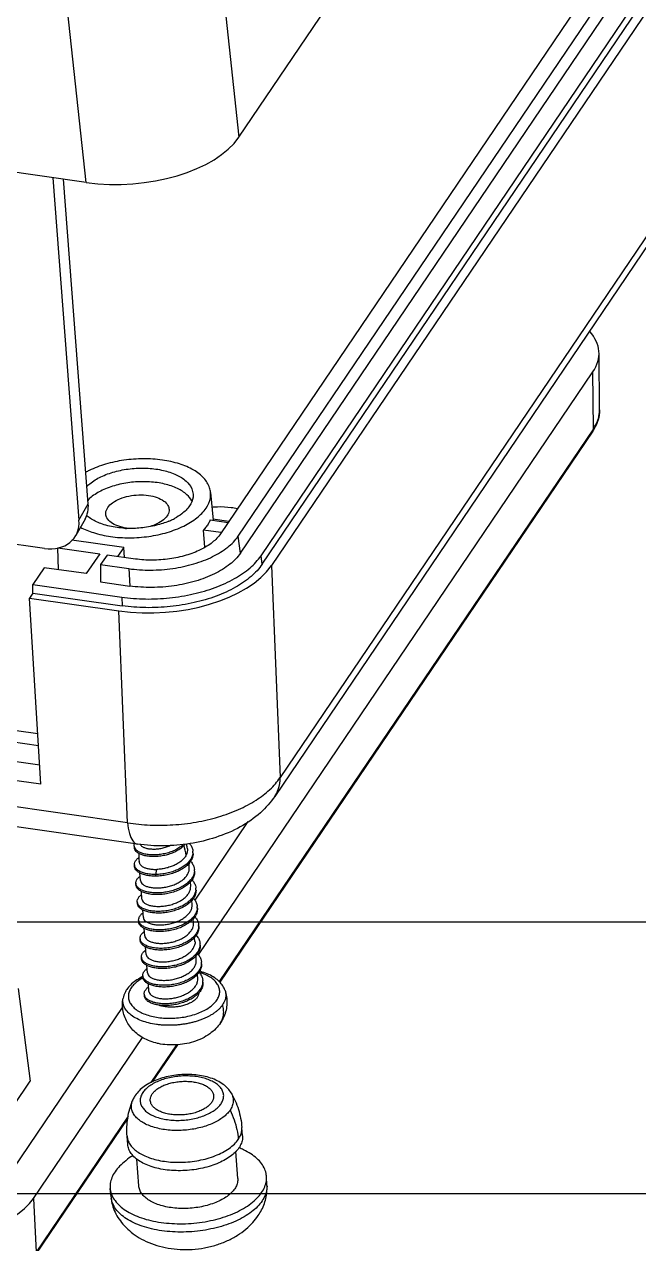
# Model space of a CAD drawing. Header units: millimetres. Extents: x 7899 to 8374, y 2483 to 2813.
# Drawn here: x 8159.52 to 8177.58, y 2506.43 to 2542.28 of the extents above; entities that cross this region are included whole.
import ezdxf

# ---------------------------------------------------------------- set-up
doc = ezdxf.new("R2010")
doc.units = ezdxf.units.MM
doc.layers.add('4', color=7, linetype='Continuous')
doc.layers.add('from', color=7, linetype='Continuous', lineweight=13)
doc.styles.get("Standard").update_dxf_attribs({"font": 'arial.ttf', "width": 0.9})
doc.dimstyles.get("Standard").update_dxf_attribs({"dimtxt": 3, "dimasz": 0.1875, "dimexe": 0.66, "dimexo": 1, "dimgap": 0.09, "dimtad": 0, "dimdsep": 46, "dimtxsty": 'Standard', "dimcen": 0.09, "dimazin": 2, "dimtp": 0.01, "dimtm": 0.01, "dimtfac": 1, "dimtofl": 0, "dimtmove": 0, "dimatfit": 3, "dimfxl": 0, "dimtolj": 1, "dimarcsym": 0})

# ---------------------------------------------------------------- blocks, each defined once
blk = doc.blocks.new('*u128')
at = {"color": 7, "linetype": 'Continuous'}
for p, q in [((-0.451, -99.357), (-0.447, -99.412)), ((1.467, -99.581), (1.463, -99.526)), ((-0.446, -99.973), (-0.442, -100.028)), ((-0.291, -99.88), (-0.292, -99.866)), ((-0.291, -99.88), (-0.279, -99.927)), ((1.347, -100.06), (1.337, -99.923)), ((-0.245, -100.484), (-0.264, -100.236)), ((0.25, -100.286), (0.288, -100.12)), ((0.254, -100.34), (0.25, -100.286)), ((1.518, -100.182), (1.514, -100.127)), ((-0.4, -100.574), (-0.396, -100.628)), ((1.393, -100.663), (1.383, -100.529)), ((1.565, -100.785), (1.561, -100.73)), ((-0.199, -101.088), (-0.218, -100.842)), ((1.439, -101.267), (1.429, -101.132)), ((-0.354, -101.18), (-0.35, -101.235)), ((-0.154, -101.692), (-0.172, -101.446)), ((1.61, -101.389), (1.605, -101.334)), ((-0.309, -101.781), (-0.305, -101.836)), ((1.485, -101.871), (1.474, -101.735)), ((1.545, -101.69), (1.517, -101.684)), ((1.656, -101.99), (1.652, -101.935)), ((-0.108, -102.295), (-0.126, -102.051)), ((1.53, -102.475), (1.52, -102.342)), ((-0.263, -102.387), (-0.258, -102.443)), ((-0.062, -102.899), (-0.081, -102.655)), ((1.701, -102.598), (1.697, -102.542)), ((-0.217, -102.989), (-0.213, -103.044)), ((1.576, -103.079), (1.566, -102.946)), ((1.748, -103.201), (1.744, -103.147)), ((-0.016, -103.503), (-0.035, -103.259)), ((1.622, -103.682), (1.612, -103.55)), ((-0.172, -103.596), (-0.167, -103.65)), ((0.03, -104.107), (0.011, -103.863)), ((1.793, -103.802), (1.789, -103.747)), ((-0.125, -104.198), (-0.121, -104.254)), ((3.084, -108.824), (3.063, -108.55)), ((-0.663, -109.108), (-0.684, -108.834)), ((-0.684, -108.834), (-0.684, -108.834)), ((2.93, -110.216), (2.864, -109.341)), ((2.968, -109.217), (2.966, -109.216)), ((-0.301, -110.461), (-0.367, -109.587)), ((3.883, -110.435), (3.868, -110.16)), ((-1.21, -110.821), (-1.236, -110.547))]:
    blk.add_line(p, q, dxfattribs=at)
for centre, radius, start, end in [((-0.267, -99.34), 0.185, 202.0995, 203.8219), ((-2.076, -100.189), 3.361, 9.1032, 14.6733), ((-1.685, -99.97), 3.017, 10.4517, 13.0824), ((1.078, -99.555), 0.387, 356.1764, 4.2932), ((2.728, -99.637), 3.029, 179.3072, 184.3387), ((-0.064, -99.848), 0.228, 184.4393, 187.9834), ((-0.057, -99.847), 0.235, 188.0094, 199.926), ((1.127, -100.156), 0.388, 356.3526, 4.3722), ((1.195, -100.758), 0.367, 356.0311, 4.4706), ((1.214, -101.364), 0.393, 357.6859, 4.3703), ((1.216, -101.364), 0.391, 356.4702, 357.6738), ((-0.097, -101.758), 0.213, 200.9093, 207.7524), ((1.036, -101.339), 0.594, 325.5688, 326.1607), ((1.087, -102.073), 0.596, 39.9602, 42.364), ((1.268, -101.964), 0.385, 356.137, 4.3122), ((-0.065, -102.369), 0.199, 200.9892, 203.1916), ((1.298, -102.571), 0.4, 352.7266, 356.2983), ((1.304, -102.572), 0.394, 356.283, 4.3368), ((-0.011, -102.967), 0.207, 201.0522, 204.7759), ((1.377, -103.175), 0.368, 355.8066, 4.3395), ((1.366, -103.174), 0.379, 352.8568, 355.8425), ((0.7, -105.402), 1.982, 116.0601, 116.3185), ((0.024, -103.575), 0.197, 201.7335, 206.0838), ((1.389, -103.776), 0.401, 353.6975, 356.2185), ((1.401, -103.776), 0.388, 356.1772, 4.3355), ((0.06, -104.184), 0.186, 184.3765, 194.3564), ((0.56, -102.849), 1.718, 269.7309, 270.0788), ((0.019, -107.878), 0.565, 158.1419, 160.4776), ((3.167, -110.474), 0.717, 1.9571, 3.1272), ((0.227, -110.697), 1.443, 184.3292, 184.9181), ((-0.511, -110.754), 0.702, 185.4744, 189.1202)]:
    blk.add_arc(centre, radius, start, end, dxfattribs=at)
for points, start_tangent, end_tangent in [([(-0.451, -99.357), (-0.452, -99.34), (-0.44, -99.282)], (-0.079035, 0.996872), (0.345196, 0.938531)), ([(-0.438, -99.41), (-0.451, -99.357)], (-0.376212, 0.926533), (-0.079035, 0.996872)), ([(1.217, -99.293), (1.155, -99.362), (1.043, -99.454), (0.907, -99.535), (0.753, -99.602), (0.586, -99.653), (0.414, -99.686), (0.244, -99.702), (0.082, -99.7), (-0.067, -99.681), (-0.198, -99.646), (-0.304, -99.598), (-0.384, -99.538), (-0.432, -99.47), (-0.447, -99.412)], (-0.615283, -0.788306), (-0.079035, 0.996872)), ([(1.161, -99.296), (1.151, -99.307), (1.039, -99.399), (0.902, -99.48), (0.748, -99.547), (0.582, -99.598), (0.41, -99.631), (0.24, -99.647), (0.078, -99.645), (-0.072, -99.626), (-0.202, -99.591), (-0.308, -99.543), (-0.388, -99.483), (-0.436, -99.415)], (-0.702279, -0.711902), (-0.403892, 0.914807)), ([(-0.258, -99.302), (-0.247, -99.318), (-0.224, -99.344), (-0.194, -99.368), (-0.157, -99.39), (-0.114, -99.409), (-0.065, -99.426), (-0.011, -99.439), (0.048, -99.448), (0.11, -99.454), (0.176, -99.457), (0.244, -99.455), (0.314, -99.45), (0.386, -99.44), (0.457, -99.427), (0.529, -99.409), (0.599, -99.388), (0.668, -99.362), (0.733, -99.334), (0.737, -99.332)], (0.486755, -0.873539), (0.901172, 0.433462)), ([(1.464, -99.581), (1.458, -99.627), (1.419, -99.742), (1.347, -99.853), (1.245, -99.957), (1.116, -100.051), (0.964, -100.131), (0.796, -100.197), (0.616, -100.245), (0.431, -100.275), (0.25, -100.286)], (-0.06626, -0.997802), (-0.999969, -0.007917)), ([(1.467, -99.581), (1.462, -99.681), (1.423, -99.797), (1.352, -99.908), (1.249, -100.012), (1.12, -100.106), (0.968, -100.186), (0.8, -100.252), (0.62, -100.3), (0.435, -100.33), (0.254, -100.341)], (0.075351, -0.997157), (-0.999969, -0.007905)), ([(1.282, -99.423), (1.287, -99.467), (1.286, -99.516), (1.277, -99.566), (1.263, -99.612), (1.243, -99.657)], (0.181308, -0.983426), (-0.456682, -0.88963)), ([(1.354, -99.278), (1.367, -99.293), (1.431, -99.399), (1.462, -99.511), (1.463, -99.526)], (0.649417, -0.760432), (0.075351, -0.997157)), ([(-0.446, -99.973), (-0.443, -99.926), (-0.412, -99.846), (-0.347, -99.769), (-0.299, -99.73)], (-0.073999, 0.997258), (0.81529, 0.579053)), ([(-0.435, -100.023), (-0.44, -100.007), (-0.446, -99.973)], (-0.35399, 0.935249), (-0.073999, 0.997258)), ([(-0.279, -99.927), (-0.262, -99.956), (-0.239, -99.983), (-0.209, -100.009), (-0.174, -100.032), (-0.132, -100.054), (-0.085, -100.073), (-0.032, -100.088), (0.025, -100.101), (0.086, -100.111), (0.151, -100.117), (0.218, -100.121), (0.288, -100.12)], (0.410339, -0.911933), (0.999454, 0.033053)), ([(1.243, -99.657), (1.215, -99.705), (1.18, -99.752), (1.138, -99.798), (1.091, -99.841), (1.038, -99.882), (0.981, -99.921), (0.918, -99.956), (0.855, -99.988), (0.789, -100.016), (0.72, -100.041), (0.646, -100.064), (0.57, -100.083), (0.495, -100.098), (0.426, -100.109), (0.36, -100.116), (0.288, -100.12)], (-0.456682, -0.88963), (-0.999403, -0.034536)), ([(1.386, -99.855), (1.438, -99.919), (1.493, -100.028), (1.514, -100.127)], (0.685609, -0.72797), (0.076266, -0.997088)), ([(0.254, -100.34), (0.08, -100.333), (-0.076, -100.307), (-0.211, -100.264), (-0.318, -100.208), (-0.395, -100.139), (-0.436, -100.062), (-0.442, -100.028)], (-0.999956, -0.009331), (-0.073999, 0.997258)), ([(0.25, -100.286), (0.076, -100.278), (-0.081, -100.252), (-0.215, -100.209), (-0.322, -100.153), (-0.399, -100.084), (-0.435, -100.023)], (-0.999956, -0.009331), (-0.35399, 0.935249)), ([(-0.4, -100.574), (-0.394, -100.512), (-0.355, -100.433), (-0.283, -100.358), (-0.257, -100.338)], (-0.071283, 0.997456), (0.806089, 0.591795)), ([(1.518, -100.182), (1.519, -100.197), (1.506, -100.314), (1.457, -100.431), (1.373, -100.543), (1.259, -100.646), (1.12, -100.737), (0.958, -100.815), (0.781, -100.875), (0.597, -100.917), (0.415, -100.94), (0.239, -100.944), (0.073, -100.93), (-0.076, -100.898), (-0.202, -100.852), (-0.298, -100.792), (-0.363, -100.723), (-0.394, -100.646), (-0.396, -100.628)], (0.076266, -0.997088), (-0.071283, 0.997456)), ([(1.514, -100.181), (1.502, -100.259), (1.453, -100.376), (1.369, -100.488), (1.255, -100.591), (1.116, -100.682), (0.954, -100.76), (0.777, -100.82), (0.593, -100.862), (0.411, -100.885), (0.235, -100.889), (0.069, -100.875), (-0.08, -100.844), (-0.206, -100.797), (-0.303, -100.737), (-0.367, -100.668), (-0.389, -100.625)], (-0.062915, -0.998019), (-0.354956, 0.934883)), ([(0.272, -100.726), (0.424, -100.72), (0.581, -100.698), (0.736, -100.66), (0.884, -100.605), (1.02, -100.537), (1.137, -100.456), (1.232, -100.365), (1.3, -100.266)], (0.999907, -0.013651), (0.471198, 0.882027)), ([(1.3, -100.266), (1.339, -100.164), (1.347, -100.061), (1.347, -100.06)], (0.471198, 0.882027), (-0.075582, 0.99714)), ([(-0.389, -100.625), (-0.398, -100.591), (-0.4, -100.574)], (-0.354956, 0.934883), (-0.071283, 0.997456)), ([(-0.245, -100.484), (-0.225, -100.546), (-0.175, -100.604), (-0.097, -100.653), (0.006, -100.691), (0.131, -100.716), (0.272, -100.726)], (0.076818, -0.997045), (0.999907, -0.013651)), ([(1.346, -100.871), (1.385, -100.768), (1.393, -100.665), (1.393, -100.663)], (0.472543, 0.881307), (-0.076008, 0.997107)), ([(1.434, -100.462), (1.494, -100.539), (1.545, -100.648), (1.56, -100.73)], (0.677688, -0.73535), (0.077518, -0.996991)), ([(-0.354, -101.18), (-0.346, -101.109), (-0.304, -101.03), (-0.23, -100.955), (-0.212, -100.941)], (-0.074317, 0.997235), (0.808735, 0.588173)), ([(1.565, -100.785), (1.566, -100.818), (1.546, -100.935), (1.492, -101.051), (1.405, -101.161), (1.288, -101.263), (1.145, -101.352), (0.984, -101.426), (0.808, -101.484), (0.626, -101.524), (0.443, -101.545), (0.266, -101.547), (0.102, -101.531), (-0.043, -101.499), (-0.165, -101.451), (-0.259, -101.39), (-0.322, -101.32), (-0.349, -101.243), (-0.35, -101.235)], (0.077518, -0.996991), (-0.074317, 0.997235)), ([(1.561, -100.784), (1.542, -100.88), (1.488, -100.996), (1.401, -101.106), (1.284, -101.208), (1.141, -101.297), (0.98, -101.371), (0.804, -101.429), (0.622, -101.469), (0.438, -101.49), (0.262, -101.492), (0.098, -101.477), (-0.047, -101.444), (-0.169, -101.396), (-0.264, -101.335), (-0.326, -101.265), (-0.342, -101.233)], (-0.068803, -0.99763), (-0.362509, 0.93198)), ([(-0.199, -101.088), (-0.18, -101.15), (-0.13, -101.207), (-0.051, -101.257), (0.052, -101.295), (0.177, -101.32), (0.318, -101.33)], (0.076238, -0.99709), (0.99985, -0.017344)), ([(0.318, -101.33), (0.47, -101.324), (0.626, -101.302), (0.782, -101.263), (0.93, -101.209), (1.066, -101.141), (1.183, -101.059), (1.278, -100.968), (1.346, -100.871)], (0.99985, -0.017344), (0.472543, 0.881307)), ([(1.481, -101.066), (1.546, -101.152), (1.593, -101.263), (1.605, -101.334)], (0.681371, -0.731938), (0.076046, -0.997104)), ([(-0.342, -101.233), (-0.354, -101.188), (-0.354, -101.18)], (-0.362509, 0.93198), (-0.074317, 0.997235)), ([(-0.309, -101.781), (-0.309, -101.78), (-0.296, -101.7), (-0.248, -101.621), (-0.167, -101.546), (-0.165, -101.545)], (-0.075216, 0.997167), (0.808262, 0.588823)), ([(1.606, -101.388), (1.584, -101.498), (1.525, -101.615), (1.433, -101.724), (1.312, -101.824), (1.165, -101.913), (0.999, -101.986), (0.822, -102.04), (0.64, -102.077), (0.459, -102.095), (0.285, -102.095), (0.123, -102.076), (-0.021, -102.041), (-0.141, -101.991), (-0.23, -101.929), (-0.286, -101.857)], (-0.061551, -0.998104), (-0.46519, 0.885211)), ([(0.364, -101.934), (0.515, -101.928), (0.672, -101.906), (0.828, -101.867), (0.976, -101.813), (1.111, -101.744), (1.229, -101.664), (1.323, -101.573), (1.392, -101.474)], (0.999905, -0.013765), (0.471647, 0.881788)), ([(1.392, -101.474), (1.431, -101.372), (1.439, -101.269), (1.439, -101.267)], (0.471647, 0.881788), (-0.075701, 0.997131)), ([(1.61, -101.389), (1.61, -101.435), (1.588, -101.553), (1.529, -101.67)], (0.076046, -0.997104), (-0.556856, -0.830609)), ([(-0.297, -101.834), (-0.309, -101.781)], (-0.356317, 0.934365), (-0.075216, 0.997167)), ([(1.525, -101.675), (1.437, -101.779), (1.316, -101.879), (1.169, -101.968), (1.003, -102.041), (0.826, -102.095), (0.645, -102.132), (0.464, -102.15), (0.29, -102.15), (0.127, -102.131), (-0.017, -102.096), (-0.137, -102.046), (-0.226, -101.984), (-0.282, -101.912), (-0.305, -101.836)], (-0.565406, -0.824813), (-0.075216, 0.997167)), ([(-0.154, -101.692), (-0.134, -101.754), (-0.084, -101.811), (-0.006, -101.86), (0.098, -101.899), (0.223, -101.924), (0.364, -101.934)], (0.077016, -0.99703), (0.999905, -0.013765)), ([(1.437, -102.078), (1.472, -101.992), (1.485, -101.905), (1.485, -101.871)], (0.471965, 0.881617), (-0.075966, 0.99711)), ([(1.544, -101.69), (1.583, -101.741), (1.613, -101.795), (1.635, -101.85), (1.648, -101.907), (1.652, -101.935)], (0.645214, -0.764002), (0.075593, -0.997139)), ([(-0.263, -102.387), (-0.263, -102.369), (-0.258, -102.329), (-0.244, -102.29), (-0.222, -102.25), (-0.191, -102.212), (-0.152, -102.174), (-0.119, -102.148)], (-0.075703, 0.99713), (0.810656, 0.585522)), ([(1.656, -101.99), (1.657, -102.025), (1.651, -102.084), (1.637, -102.143), (1.615, -102.202), (1.583, -102.26), (1.544, -102.316), (1.496, -102.37), (1.44, -102.422), (1.378, -102.472), (1.309, -102.518), (1.234, -102.561), (1.155, -102.601), (1.071, -102.636), (0.984, -102.667), (0.893, -102.694), (0.802, -102.716), (0.709, -102.733), (0.616, -102.745), (0.524, -102.753), (0.433, -102.756), (0.345, -102.754), (0.26, -102.748), (0.18, -102.737), (0.104, -102.721), (0.034, -102.702), (-0.029, -102.679), (-0.086, -102.652), (-0.136, -102.622), (-0.178, -102.59), (-0.212, -102.554), (-0.236, -102.517), (-0.252, -102.479), (-0.258, -102.443)], (0.075608, -0.997138), (-0.075964, 0.997111)), ([(1.652, -101.99), (1.648, -102.023), (1.635, -102.081), (1.614, -102.139), (1.584, -102.196), (1.547, -102.252), (1.501, -102.305), (1.448, -102.357), (1.388, -102.406), (1.321, -102.452), (1.249, -102.495), (1.172, -102.535), (1.091, -102.571), (1.006, -102.603), (0.918, -102.631), (0.829, -102.654), (0.738, -102.672), (0.646, -102.686), (0.555, -102.695), (0.465, -102.7), (0.377, -102.7), (0.293, -102.696), (0.212, -102.688), (0.135, -102.674), (0.064, -102.657), (-0.002, -102.635), (-0.062, -102.611), (-0.114, -102.583), (-0.16, -102.553), (-0.198, -102.52), (-0.227, -102.485), (-0.248, -102.447)], (-0.066796, -0.997767), (-0.393767, 0.91921)), ([(-0.108, -102.295), (-0.088, -102.358), (-0.038, -102.415), (0.041, -102.464), (0.144, -102.503), (0.269, -102.528), (0.409, -102.538)], (0.076509, -0.997069), (0.999879, -0.015543)), ([(0.409, -102.538), (0.561, -102.532), (0.718, -102.51), (0.873, -102.471), (1.021, -102.417), (1.157, -102.348), (1.274, -102.267), (1.369, -102.176), (1.437, -102.078)], (0.999879, -0.015543), (0.471965, 0.881617)), ([(1.573, -102.274), (1.587, -102.289), (1.626, -102.341), (1.656, -102.394), (1.679, -102.45), (1.693, -102.506), (1.697, -102.542)], (0.6787, -0.734416), (0.075661, -0.997134)), ([(-0.251, -102.44), (-0.26, -102.409), (-0.263, -102.387)], (-0.358149, 0.933664), (-0.075703, 0.99713)), ([(-0.217, -102.989), (-0.218, -102.977), (-0.214, -102.937), (-0.2, -102.897), (-0.178, -102.857), (-0.148, -102.819), (-0.109, -102.781), (-0.073, -102.753)], (-0.075923, 0.997114), (0.808746, 0.588158)), ([(1.701, -102.598), (1.702, -102.631), (1.697, -102.69), (1.683, -102.749), (1.66, -102.807), (1.628, -102.865), (1.588, -102.921), (1.539, -102.976), (1.484, -103.028), (1.421, -103.077), (1.353, -103.124), (1.278, -103.166), (1.198, -103.205), (1.114, -103.24), (1.027, -103.271), (0.937, -103.298), (0.845, -103.32), (0.752, -103.337), (0.659, -103.35), (0.567, -103.357), (0.476, -103.36), (0.388, -103.358), (0.304, -103.351), (0.224, -103.34), (0.148, -103.325), (0.078, -103.305), (0.014, -103.282), (-0.042, -103.255), (-0.092, -103.225), (-0.133, -103.192), (-0.166, -103.157), (-0.19, -103.12), (-0.206, -103.082), (-0.213, -103.044)], (0.075512, -0.997145), (-0.072843, 0.997343)), ([(1.695, -102.622), (1.683, -102.68), (1.663, -102.738), (1.633, -102.795), (1.596, -102.851), (1.55, -102.904), (1.498, -102.956), (1.439, -103.006), (1.373, -103.053), (1.302, -103.096), (1.225, -103.136), (1.144, -103.172), (1.059, -103.204), (0.972, -103.232), (0.882, -103.255), (0.791, -103.274), (0.699, -103.289), (0.608, -103.299), (0.518, -103.304), (0.431, -103.305), (0.346, -103.3), (0.264, -103.292), (0.187, -103.279), (0.115, -103.262), (0.049, -103.242), (-0.012, -103.218), (-0.065, -103.19), (-0.111, -103.16), (-0.148, -103.126), (-0.178, -103.091), (-0.2, -103.054)], (-0.126567, -0.991958), (-0.418846, 0.908057)), ([(0.455, -103.142), (0.607, -103.136), (0.763, -103.113), (0.919, -103.075), (1.067, -103.021), (1.203, -102.952), (1.32, -102.871), (1.415, -102.78), (1.483, -102.682)], (0.999876, -0.015757), (0.472093, 0.881549)), ([(1.483, -102.682), (1.522, -102.58), (1.531, -102.476), (1.53, -102.475)], (0.472093, 0.881549), (-0.075801, 0.997123)), ([(-0.205, -103.042), (-0.213, -103.016), (-0.217, -102.989)], (-0.358978, 0.933346), (-0.075923, 0.997114)), ([(-0.062, -102.899), (-0.042, -102.961), (0.008, -103.019), (0.086, -103.068), (0.19, -103.106), (0.314, -103.131), (0.455, -103.142)], (0.076489, -0.99707), (0.999876, -0.015757)), ([(1.529, -103.286), (1.568, -103.183), (1.576, -103.08), (1.576, -103.079)], (0.472203, 0.88149), (-0.075815, 0.997122)), ([(1.619, -102.878), (1.628, -102.889), (1.668, -102.94), (1.7, -102.993), (1.723, -103.049), (1.738, -103.106), (1.744, -103.147)], (0.675089, -0.737737), (0.075636, -0.997136)), ([(-0.172, -103.596), (-0.172, -103.584), (-0.168, -103.544), (-0.155, -103.504), (-0.134, -103.464), (-0.105, -103.426), (-0.067, -103.388), (-0.028, -103.356)], (-0.075901, 0.997115), (0.808479, 0.588525)), ([(1.748, -103.202), (1.749, -103.236), (1.743, -103.295), (1.728, -103.354), (1.705, -103.413), (1.673, -103.471), (1.632, -103.527), (1.584, -103.581), (1.528, -103.633), (1.466, -103.682), (1.397, -103.728), (1.322, -103.771), (1.242, -103.811), (1.158, -103.846), (1.07, -103.876), (0.98, -103.903), (0.888, -103.924), (0.795, -103.941), (0.702, -103.954), (0.61, -103.961), (0.52, -103.964), (0.432, -103.962), (0.347, -103.955), (0.267, -103.944), (0.192, -103.928), (0.122, -103.908), (0.059, -103.885), (0.002, -103.858), (-0.047, -103.828), (-0.088, -103.795), (-0.121, -103.76), (-0.146, -103.723), (-0.161, -103.684), (-0.167, -103.65)], (0.074785, -0.9972), (-0.083235, 0.99653)), ([(1.742, -103.221), (1.73, -103.279), (1.71, -103.337), (1.681, -103.394), (1.645, -103.45), (1.6, -103.504), (1.549, -103.556), (1.49, -103.606), (1.425, -103.653), (1.354, -103.696), (1.277, -103.736), (1.196, -103.773), (1.112, -103.805), (1.025, -103.834), (0.935, -103.858), (0.845, -103.877), (0.753, -103.892), (0.662, -103.902), (0.572, -103.907), (0.484, -103.908), (0.399, -103.904), (0.317, -103.897), (0.239, -103.884), (0.166, -103.868), (0.1, -103.847), (0.039, -103.823), (-0.014, -103.796), (-0.061, -103.766), (-0.1, -103.733), (-0.131, -103.698), (-0.153, -103.661)], (-0.124296, -0.992245), (-0.439359, 0.898311)), ([(-0.016, -103.503), (0.004, -103.565), (0.054, -103.623), (0.132, -103.672), (0.236, -103.71), (0.36, -103.735), (0.501, -103.745)], (0.076458, -0.997073), (0.999873, -0.015906)), ([(0.501, -103.745), (0.653, -103.74), (0.809, -103.717), (0.965, -103.679), (1.113, -103.624), (1.248, -103.556), (1.366, -103.475), (1.461, -103.384), (1.529, -103.286)], (0.999873, -0.015906), (0.472203, 0.88149)), ([(1.664, -103.482), (1.67, -103.489), (1.711, -103.54), (1.744, -103.593), (1.768, -103.648), (1.783, -103.705), (1.789, -103.747)], (0.679281, -0.733878), (0.075756, -0.997126)), ([(2.246, -104.389), (2.313, -104.26), (2.339, -104.129), (2.325, -103.999), (2.271, -103.876), (2.178, -103.759), (2.047, -103.655), (1.884, -103.565), (1.693, -103.493), (1.669, -103.486)], (0.560333, 0.828267), (-0.959319, 0.282323)), ([(2.514, -104.074), (2.443, -103.929), (2.33, -103.789), (2.176, -103.663), (1.986, -103.557), (1.769, -103.474), (1.684, -103.449)], (-0.322364, 0.946616), (-0.966318, 0.257352)), ([(-0.179, -103.625), (-0.219, -103.646), (-0.413, -103.764), (-0.575, -103.899), (-0.698, -104.047)], (-0.896342, -0.443363), (-0.560333, -0.828267)), ([(-0.165, -103.666), (-0.304, -103.751), (-0.445, -103.867), (-0.55, -103.991)], (-0.878228, -0.478243), (-0.560333, -0.828267)), ([(-0.159, -103.648), (-0.167, -103.623), (-0.172, -103.596)], (-0.369938, 0.929057), (-0.075901, 0.997115)), ([(-0.125, -104.198), (-0.125, -104.191), (-0.123, -104.151), (-0.111, -104.111), (-0.091, -104.072), (-0.063, -104.033), (-0.025, -103.995), (0.018, -103.96)], (-0.075938, 0.997113), (0.81185, 0.583867)), ([(0.547, -104.349), (0.698, -104.343), (0.855, -104.321), (1.01, -104.283), (1.159, -104.228), (1.294, -104.16), (1.412, -104.079), (1.507, -103.988), (1.575, -103.89)], (0.999874, -0.015875), (0.472219, 0.881481)), ([(1.575, -103.89), (1.614, -103.787), (1.622, -103.684), (1.622, -103.682)], (0.472219, 0.881481), (-0.07583, 0.997121)), ([(1.787, -103.82), (1.777, -103.878), (1.758, -103.936), (1.73, -103.993), (1.695, -104.049), (1.651, -104.104), (1.641, -104.114)], (-0.109735, -0.993961), (-0.682369, -0.731008)), ([(1.793, -103.802), (1.794, -103.842), (1.788, -103.901), (1.773, -103.96), (1.75, -104.018), (1.718, -104.076), (1.677, -104.132), (1.67, -104.141)], (0.080157, -0.996782), (-0.640449, -0.768001)), ([(0.31, -105.804), (0.071, -105.733), (-0.168, -105.622), (-0.371, -105.483), (-0.53, -105.33), (-0.658, -105.156), (-0.751, -104.969), (-0.812, -104.761), (-0.834, -104.547), (-0.816, -104.327)], (-0.974944, 0.222449), (0.175903, 0.984407)), ([(-0.823, -104.415), (-0.816, -104.327)], (-0.00665, 0.999978), (0.176043, 0.984382)), ([(-0.698, -104.047), (-0.753, -104.14), (-0.792, -104.234), (-0.816, -104.327)], (-0.560333, -0.828267), (-0.175903, -0.984407)), ([(-0.55, -103.991), (-0.616, -104.12), (-0.643, -104.252), (-0.629, -104.381), (-0.575, -104.505), (-0.481, -104.621), (-0.351, -104.726), (-0.188, -104.815), (0.003, -104.888), (0.217, -104.941), (0.447, -104.973), (0.688, -104.985), (0.934, -104.974), (1.177, -104.943), (1.412, -104.891), (1.631, -104.82), (1.828, -104.732), (2, -104.629), (2.141, -104.514), (2.246, -104.389)], (-0.560333, -0.828267), (0.560333, 0.828267)), ([(0.255, -104.536), (0.236, -104.532), (0.166, -104.512), (0.103, -104.488), (0.046, -104.461), (-0.003, -104.431), (-0.044, -104.398), (-0.076, -104.363), (-0.1, -104.326), (-0.115, -104.287), (-0.121, -104.254)], (-0.975368, 0.220584), (-0.078667, 0.996901)), ([(-0.106, -104.268), (-0.12, -104.23)], (-0.440004, 0.897996), (-0.247715, 0.968833)), ([(1.641, -104.114), (1.599, -104.156), (1.541, -104.205), (1.476, -104.252), (1.405, -104.296), (1.33, -104.337), (1.249, -104.374), (1.166, -104.407), (1.078, -104.436), (0.989, -104.46), (0.898, -104.479), (0.806, -104.494), (0.715, -104.505), (0.625, -104.511), (0.537, -104.513), (0.451, -104.509), (0.369, -104.502), (0.291, -104.489), (0.219, -104.473), (0.151, -104.453), (0.09, -104.429), (0.036, -104.402), (-0.012, -104.373), (-0.052, -104.34), (-0.083, -104.305), (-0.106, -104.268)], (-0.682369, -0.731008), (-0.440004, 0.897996)), ([(0.03, -104.107), (0.049, -104.169), (0.1, -104.227), (0.178, -104.276), (0.281, -104.314), (0.406, -104.339), (0.547, -104.349)], (0.076435, -0.997075), (0.999874, -0.015875)), ([(1.67, -104.141), (1.628, -104.186), (1.572, -104.238), (1.509, -104.288), (1.44, -104.334), (1.365, -104.376), (1.285, -104.415), (1.201, -104.45), (1.113, -104.481), (1.023, -104.507), (0.931, -104.529), (0.838, -104.546), (0.745, -104.558), (0.653, -104.565), (0.563, -104.567)], (-0.640449, -0.768001), (-0.999999, -0.001371)), ([(1.656, -104.158), (1.65, -104.2), (1.617, -104.281), (1.555, -104.36), (1.467, -104.432), (1.357, -104.495), (1.228, -104.547), (1.085, -104.587), (0.933, -104.611)], (-0.054467, -0.998516), (-0.993979, -0.109574)), ([(2.514, -104.074), (2.564, -104.285), (2.576, -104.502), (2.547, -104.72), (2.476, -104.933), (2.364, -105.137)], (0.322364, -0.946616), (-0.560333, -0.828267)), ([(2.514, -104.074), (2.539, -104.227), (2.513, -104.386), (2.434, -104.544)], (0.321057, -0.94706), (-0.560333, -0.828267)), ([(0.272, -105.187), (0.019, -105.138), (-0.211, -105.066), (-0.418, -104.97), (-0.587, -104.854), (-0.715, -104.72), (-0.795, -104.573), (-0.823, -104.415)], (-0.990014, 0.140966), (-0.00665, 0.999978)), ([(0.552, -104.567), (0.475, -104.565), (0.391, -104.559), (0.311, -104.547), (0.255, -104.536)], (-0.999989, 0.004702), (-0.975368, 0.220584)), ([(2.434, -104.544), (2.381, -104.614), (2.318, -104.682), (2.25, -104.743), (2.174, -104.803), (2.089, -104.859), (1.997, -104.913), (1.903, -104.961), (1.803, -105.005), (1.691, -105.048), (1.573, -105.087), (1.455, -105.12), (1.333, -105.148), (1.205, -105.172), (1.074, -105.191), (0.94, -105.205), (0.805, -105.213), (0.671, -105.215), (0.538, -105.212), (0.404, -105.202), (0.272, -105.187)], (-0.560333, -0.828267), (-0.990014, 0.140966)), ([(0.566, -104.607), (0.454, -104.586), (0.35, -104.555), (0.344, -104.552)], (-0.990014, 0.140966), (-0.93806, 0.346474)), ([(0.933, -104.611), (0.809, -104.62), (0.686, -104.619), (0.566, -104.607)], (-0.993979, -0.109574), (-0.990014, 0.140966)), ([(2.364, -105.137), (2.369, -105.13), (2.432, -105.003), (2.465, -104.858), (2.466, -104.704), (2.434, -104.544)], (0.560459, 0.828182), (-0.291945, 0.956435)), ([(2.364, -105.137), (2.214, -105.321), (2.013, -105.494), (1.762, -105.643), (1.481, -105.755), (1.195, -105.823), (0.909, -105.855), (0.623, -105.851), (0.34, -105.811), (0.31, -105.804)], (-0.560333, -0.828267), (-0.974944, 0.222449)), ([(2.711, -107.423), (2.604, -107.279), (2.452, -107.144), (2.262, -107.028), (2.044, -106.937), (1.806, -106.873), (1.556, -106.834), (1.299, -106.819), (1.039, -106.828), (0.781, -106.86), (0.53, -106.914), (0.292, -106.992), (0.071, -107.092), (-0.127, -107.213), (-0.293, -107.353), (-0.419, -107.505)], (-0.507985, 0.861366), (-0.560333, -0.828267)), ([(2.384, -107.776), (2.445, -107.658), (2.469, -107.538), (2.456, -107.419), (2.407, -107.306), (2.321, -107.2), (2.202, -107.104), (2.053, -107.023), (1.878, -106.957), (1.683, -106.908), (1.473, -106.878), (1.252, -106.868), (1.028, -106.877), (0.806, -106.906), (0.591, -106.954), (0.39, -107.019), (0.21, -107.099), (0.053, -107.193), (-0.075, -107.298), (-0.171, -107.412)], (0.560333, 0.828267), (-0.560333, -0.828267)), ([(0.137, -107.456), (0.214, -107.365), (0.318, -107.282), (0.447, -107.208), (0.595, -107.146), (0.759, -107.097), (0.935, -107.063), (1.115, -107.045), (1.295, -107.045), (1.468, -107.061), (1.631, -107.093), (1.777, -107.14), (1.903, -107.201), (2.006, -107.274), (2.081, -107.356), (2.126, -107.446), (2.14, -107.515)], (0.560333, 0.828267), (0.07746, -0.996995)), ([(-0.419, -107.505), (-0.453, -107.559), (-0.482, -107.613), (-0.506, -107.667)], (-0.560333, -0.828267), (-0.372259, -0.928129)), ([(-0.171, -107.412), (-0.232, -107.53), (-0.256, -107.65), (-0.244, -107.768), (-0.194, -107.881), (-0.108, -107.988), (0.011, -108.083), (0.16, -108.165), (0.334, -108.231), (0.53, -108.28), (0.74, -108.309), (0.961, -108.32), (1.185, -108.31), (1.407, -108.282), (1.622, -108.234), (1.822, -108.169), (2.002, -108.089), (2.159, -107.995), (2.288, -107.889), (2.384, -107.776)], (-0.560333, -0.828267), (0.560333, 0.828267)), ([(0.073, -107.672), (0.072, -107.647), (0.089, -107.551), (0.137, -107.456)], (-0.076219, 0.997091), (0.560333, 0.828267)), ([(2.14, -107.515), (2.141, -107.54), (2.124, -107.637), (2.076, -107.732)], (0.07746, -0.996995), (-0.560333, -0.828267)), ([(2.711, -107.423), (2.714, -107.428), (2.767, -107.558), (2.781, -107.705), (2.75, -107.848), (2.678, -107.987)], (0.507801, -0.861474), (-0.560333, -0.828267)), ([(2.711, -107.423), (2.845, -107.683), (2.95, -107.96), (3.023, -108.251), (3.063, -108.55)], (0.507985, -0.861366), (0.075629, -0.997136)), ([(-0.684, -108.834), (-0.69, -108.535), (-0.661, -108.237), (-0.599, -107.945), (-0.506, -107.667)], (-0.075629, 0.997136), (0.372259, 0.928129)), ([(0.539, -108.623), (0.314, -108.58), (0.105, -108.519), (-0.084, -108.439), (-0.248, -108.341), (-0.376, -108.233), (-0.475, -108.103), (-0.529, -107.973), (-0.543, -107.826), (-0.514, -107.689)], (-0.990014, 0.140966), (0.334115, 0.942532)), ([(0.746, -108.127), (0.582, -108.095), (0.435, -108.048), (0.309, -107.987), (0.207, -107.914), (0.132, -107.831), (0.086, -107.741), (0.073, -107.672)], (-0.990014, 0.140966), (-0.076219, 0.997091)), ([(2.076, -107.732), (1.999, -107.823), (1.894, -107.906), (1.766, -107.98), (1.617, -108.042), (1.453, -108.091), (1.279, -108.125), (1.099, -108.142), (0.92, -108.143), (0.746, -108.127)], (-0.560333, -0.828267), (-0.990014, 0.140966)), ([(2.678, -107.987), (2.575, -108.111), (2.447, -108.223), (2.298, -108.323), (2.127, -108.411), (1.935, -108.488), (1.718, -108.554), (1.498, -108.602), (1.26, -108.635), (1.02, -108.65), (0.779, -108.646), (0.539, -108.623)], (-0.560333, -0.828267), (-0.990014, 0.140966)), ([(2.678, -107.987), (2.811, -108.303), (2.901, -108.623), (2.947, -108.942)], (0.440893, -0.897559), (0.075629, -0.997136)), ([(2.947, -108.942), (3.025, -108.796), (3.061, -108.655), (3.063, -108.55)], (0.560333, 0.828267), (-0.075067, 0.997178)), ([(-0.684, -108.834), (-0.681, -108.865), (-0.645, -108.997), (-0.574, -109.125), (-0.465, -109.25), (-0.327, -109.359), (-0.151, -109.459), (0.051, -109.543), (0.28, -109.61), (0.536, -109.658)], (0.075357, -0.997157), (0.990014, -0.140966)), ([(0.557, -109.933), (0.289, -109.882), (0.045, -109.808), (-0.17, -109.714), (-0.352, -109.601), (-0.495, -109.473), (-0.596, -109.332), (-0.652, -109.182), (-0.663, -109.108)], (-0.990014, 0.140966), (-0.075547, 0.997142)), ([(0.536, -109.658), (0.805, -109.685), (1.084, -109.689), (1.37, -109.671), (1.66, -109.628), (1.929, -109.564), (2.202, -109.472), (2.433, -109.367), (2.65, -109.235), (2.821, -109.093), (2.947, -108.942)], (0.990014, -0.140966), (0.560333, 0.828267)), ([(3.084, -108.824), (3.084, -108.905), (3.049, -109.062), (2.968, -109.217)], (0.075547, -0.997142), (-0.560333, -0.828267)), ([(-0.488, -109.479), (-0.493, -109.481), (-0.731, -109.64), (-0.928, -109.814), (-1.079, -109.998)], (-0.864205, -0.50314), (-0.560333, -0.828267)), ([(2.968, -109.217), (2.844, -109.365), (2.68, -109.503), (2.479, -109.628), (2.248, -109.737), (1.991, -109.827), (1.715, -109.895), (1.426, -109.941), (1.132, -109.963), (0.84, -109.96), (0.557, -109.933)], (-0.560333, -0.828267), (-0.990014, 0.140966)), ([(3.868, -110.16), (3.862, -110.101), (3.81, -109.913), (3.707, -109.734), (3.555, -109.567), (3.358, -109.416), (3.12, -109.283), (2.968, -109.217)], (-0.054653, 0.998505), (-0.930069, 0.367386)), ([(-1.079, -109.998), (-1.182, -110.189), (-1.233, -110.383), (-1.236, -110.547)], (-0.560333, -0.828267), (0.095574, -0.995422)), ([(2.93, -110.216), (2.93, -110.286), (2.899, -110.421), (2.83, -110.554)], (0.07559, -0.997139), (-0.560333, -0.828267)), ([(3.709, -110.68), (3.811, -110.488), (3.863, -110.294), (3.868, -110.16)], (0.560333, 0.828267), (-0.054653, 0.998505)), ([(-1.236, -110.547), (-1.233, -110.576), (-1.181, -110.764), (-1.078, -110.943), (-0.926, -111.11), (-0.729, -111.262), (-0.491, -111.394), (-0.215, -111.506), (0.092, -111.593), (0.424, -111.655)], (0.095574, -0.995422), (0.990014, -0.140966)), ([(0.751, -111.172), (0.52, -111.128), (0.309, -111.064), (0.124, -110.983), (-0.032, -110.886), (-0.155, -110.775), (-0.242, -110.654), (-0.291, -110.525), (-0.301, -110.461)], (-0.990014, 0.140966), (-0.07559, 0.997139)), ([(0.424, -111.655), (0.774, -111.69), (1.135, -111.698), (1.499, -111.678), (1.86, -111.63), (2.209, -111.557), (2.54, -111.459), (2.847, -111.337), (3.122, -111.196), (3.36, -111.037), (3.557, -110.864), (3.709, -110.68)], (0.990014, -0.140966), (0.560333, 0.828267)), ([(2.83, -110.554), (2.723, -110.682), (2.581, -110.802), (2.408, -110.91), (2.209, -111.003), (1.987, -111.08), (1.75, -111.14), (1.501, -111.179), (1.248, -111.198), (0.996, -111.195), (0.751, -111.172)], (-0.560333, -0.828267), (-0.990014, 0.140966)), ([(3.596, -111.433), (3.707, -111.246), (3.799, -111.033), (3.858, -110.818), (3.884, -110.602), (3.883, -110.435)], (0.560295, 0.828293), (-0.065546, 0.99785)), ([(3.884, -110.449), (3.878, -110.569), (3.826, -110.763), (3.724, -110.953)], (0.03416, -0.999416), (-0.560333, -0.828267)), ([(-1.21, -110.821), (-1.179, -111.02), (-1.103, -111.26), (-0.983, -111.493), (-0.819, -111.715), (-0.611, -111.923), (-0.358, -112.111), (-0.059, -112.273), (0.283, -112.404), (0.655, -112.494), (1.045, -112.538), (1.442, -112.536), (1.841, -112.487), (2.23, -112.39), (2.595, -112.249), (2.917, -112.074), (3.194, -111.873), (3.424, -111.652), (3.596, -111.433)], (0.08573, -0.996318), (0.560436, 0.828198)), ([(0.447, -111.927), (0.116, -111.865), (-0.19, -111.778), (-0.465, -111.667), (-0.704, -111.534), (-0.901, -111.383), (-1.052, -111.216), (-1.155, -111.037), (-1.204, -110.865)], (-0.990014, 0.140966), (-0.158465, 0.987365)), ([(3.724, -110.953), (3.573, -111.137), (3.377, -111.31), (3.139, -111.468), (2.864, -111.61), (2.559, -111.73), (2.228, -111.829), (1.879, -111.902), (1.519, -111.949), (1.156, -111.969), (0.796, -111.962), (0.447, -111.927)], (-0.560333, -0.828267), (-0.990014, 0.140966))]:
    blk.add_spline(points, degree=3, dxfattribs=dict(at, start_tangent=start_tangent, end_tangent=end_tangent))
at = {"layer": '4', "color": 7, "linetype": 'Continuous'}
for p, q in [((2.966, -76.198), (38.146, -24.196)), ((37.559, -37.138), (2.37, -89.153)), ((2.943, -89.234), (38.131, -37.22)), ((3.016, -89.788), (38.205, -37.773)), ((3.69, -89.874), (38.866, -37.877)), ((3.726, -90.151), (38.903, -38.154)), ((39.208, -38.194), (4.028, -90.197)), ((39.182, -45.573), (4.312, -97.116)), ((39.006, -46.193), (4.136, -97.737)), ((1.776, -65.167), (2.966, -76.198)), ((-2.017, -77.678), (-3.226, -66.469)), ((-2.017, -77.678), (-4.901, -77.268)), ((-3.105, -77.523), (-2.257, -88.71)), ((-1.953, -88.177), (-2.757, -77.573)), ((-3.385, -89.635), (-55.509, -82.213)), ((14.746, -85.111), (14.728, -83.253)), ((1.644, -102.909), (14.525, -83.869)), ((14.543, -85.723), (14.525, -83.869)), ((14.543, -85.723), (2.324, -103.784)), ((14.522, -85.799), (2.342, -103.803)), ((2.042, -87.805), (2.121, -88.712)), ((-2.257, -88.71), (-1.953, -88.177)), ((-3.6, -95.695), (-54.065, -88.509)), ((-2.059, -88.679), (-2.363, -89.212)), ((2.032, -88.7), (2.62, -88.783)), ((2.642, -88.751), (2.117, -88.676)), ((-3.576, -96.08), (-54.301, -88.858)), ((1.851, -89.591), (1.807, -89.033)), ((2.376, -89.114), (1.807, -89.033)), ((-3.537, -96.72), (-54.692, -89.436)), ((-2.927, -90.329), (-2.951, -89.615)), ((-2.951, -89.615), (-1.58, -89.81)), ((-0.793, -89.601), (-2.486, -89.36)), ((-0.793, -89.601), (-0.993, -89.898)), ((-0.765, -89.93), (-0.793, -89.601)), ((3.016, -89.788), (2.943, -89.235)), ((-3.499, -97.339), (-55.071, -89.996)), ((-1.58, -89.81), (-2.019, -90.458)), ((-1.338, -89.849), (-1.551, -90.164)), ((-0.414, -89.98), (-1.338, -89.849)), ((3.726, -90.151), (3.69, -89.874)), ((-3.39, -90.263), (-3.762, -90.813)), ((-2.019, -90.458), (-3.39, -90.263)), ((-1.551, -90.164), (-1.553, -90.725)), ((-1.551, -90.164), (-0.628, -90.295)), ((-0.627, -90.295), (-0.597, -90.862)), ((4.028, -90.197), (4.312, -97.116)), ((-0.67, -98.596), (-57.726, -90.472)), ((-3.758, -91.095), (-3.762, -90.813)), ((-3.762, -90.813), (-0.862, -91.226)), ((-1.553, -90.725), (-0.598, -90.862)), ((-0.341, -99.296), (-57.397, -91.172)), ((-3.758, -91.095), (-3.871, -91.262)), ((-3.758, -91.095), (-0.847, -91.51)), ((-3.499, -97.339), (-3.871, -91.262)), ((-3.871, -91.262), (-0.955, -91.677)), ((-0.862, -91.226), (-0.847, -91.51)), ((-0.67, -98.596), (-0.955, -91.677)), ((3.261, -98.555), (1.523, -101.123)), ((-4.242, -104.017), (-3.846, -107.043)), ((-0.829, -104.6), (-4.954, -110.698)), ((-3.742, -110.871), (-0.184, -105.611)), ((0.925, -105.853), (0.094, -107.081)), ((0.958, -105.849), (0.138, -107.061)), ((-5.859, -110.018), (-3.846, -107.043)), ((-0.662, -108.243), (-3.68, -112.704)), ((-0.649, -108.179), (-3.659, -112.629)), ((-3.742, -110.871), (-3.659, -112.629))]:
    blk.add_line(p, q, dxfattribs=at)
for centre, radius, start, end in [((13.262, -84.946), 1.522, 325.8817, 328.7905), ((-1.319, -87.804), 1.017, 227.9597, 228.781), ((-0.289, -86.457), 2.482, 293.0209, 294.2416), ((-0.184, -86.687), 2.229, 294.1878, 297.9508), ((-0.572, -85.628), 3.354, 266.6817, 267.6768)]:
    blk.add_arc(centre, radius, start, end, dxfattribs=at)
for centre, major_axis, ratio, start_param, end_param in [((-0.672, -75.674), (3.879, 0.289), 0.528462, -1.963886, -0.395828), ((11.49, -83.44), (3.236, 0.249), 0.52672, -0.396396, 0.397095), ((-3.165, -88.003), (1.074, -0.728), 0.782936, 0.060352, 0.556655), ((-3.47, -88.536), (1.074, -0.728), 0.782936, 5.270262, 6.83984), ((0.39, -89.673), (3.879, 0.289), 0.528462, -1.963886, -0.395828), ((-6.773, -110.435), (3.232, 0.242), 0.528149, -1.964826, -0.395933)]:
    blk.add_ellipse(centre, major_axis=major_axis, ratio=ratio, start_param=start_param, end_param=end_param, dxfattribs=at)
for points, start_tangent, end_tangent in [([(14.543, -85.723), (14.705, -85.391), (14.746, -85.111)], (0.561851, 0.827238), (-0.005765, 0.999983)), ([(14.746, -85.111), (14.698, -85.438), (14.563, -85.734)], (0.006722, -0.999977), (-0.51798, -0.855393)), ([(14.533, -85.778), (14.531, -85.782), (14.522, -85.799)], (-0.381296, -0.924453), (-0.562115, -0.827059)), ([(14.543, -85.723), (14.533, -85.778)], (0.027823, -0.999613), (-0.381296, -0.924453)), ([(0.466, -86.746), (-0.153, -86.705), (-0.786, -86.752), (-1.389, -86.883), (-1.924, -87.09), (-2.035, -87.147)], (-0.990014, 0.140966), (-0.877049, -0.480401)), ([(2.042, -87.805), (2.011, -87.651), (1.825, -87.341), (1.49, -87.076), (1.026, -86.873), (0.466, -86.746)], (-0.085285, 0.996357), (-0.990014, 0.140966)), ([(-2.005, -87.614), (-1.862, -87.489), (-1.49, -87.271), (-1.031, -87.113), (-0.52, -87.026), (0.006, -87.016), (0.499, -87.085), (0.922, -87.227), (1.24, -87.432), (1.427, -87.683), (1.47, -87.866)], (0.699189, 0.714937), (0.060498, -0.998168)), ([(1.271, -87.879), (0.96, -87.675), (0.541, -87.531), (0.052, -87.46), (-0.471, -87.468), (-0.983, -87.554), (-1.445, -87.711), (-1.821, -87.93), (-1.971, -88.063)], (-0.736768, 0.676146), (-0.692327, -0.721584)), ([(-1.316, -88.297), (-1.157, -88.139), (-0.919, -88.01), (-0.625, -87.923), (-0.304, -87.885), (0.014, -87.902)], (0.560333, 0.828267), (0.990014, -0.140966)), ([(0.014, -87.902), (0.297, -87.971), (0.515, -88.085), (0.65, -88.233), (0.687, -88.357)], (0.990014, -0.140966), (0.084557, -0.996419)), ([(1.429, -88.077), (1.271, -87.879)], (-0.47297, 0.881078), (-0.736768, 0.676146)), ([(1.47, -87.866), (1.468, -87.962), (1.356, -88.243)], (0.060498, -0.998168), (-0.560342, -0.828262)), ([(1.893, -88.32), (2.034, -87.984), (2.042, -87.805)], (0.560333, 0.828267), (-0.085285, 0.996357)), ([(-1.38, -88.513), (-1.381, -88.469), (-1.316, -88.297)], (-0.084557, 0.996419), (0.560333, 0.828267)), ([(-1.226, -89.246), (-0.607, -89.287), (0.025, -89.24), (0.629, -89.109), (1.164, -88.902), (1.595, -88.633), (1.893, -88.32)], (0.990014, -0.140966), (0.560333, 0.828267)), ([(0.687, -88.357), (0.687, -88.401), (0.623, -88.573)], (0.084557, -0.996419), (-0.560333, -0.828267)), ([(1.356, -88.243), (1.102, -88.503), (0.861, -88.656)], (-0.560342, -0.828261), (-0.882883, -0.469594)), ([(2.715, -88.305), (2.268, -88.281), (2.084, -88.293)], (-0.990014, 0.140966), (-0.995072, -0.099151)), ([(2.914, -88.342), (2.715, -88.305)], (-0.972524, 0.232804), (-0.990014, 0.140966)), ([(-1.491, -88.841), (-1.682, -88.765), (-1.989, -88.57)], (-0.945973, 0.324245), (-0.752185, 0.658951)), ([(-0.708, -88.968), (-0.99, -88.899), (-1.209, -88.785), (-1.343, -88.637), (-1.38, -88.513)], (-0.990014, 0.140966), (-0.084557, 0.996419)), ([(0.681, -88.742), (0.271, -88.879), (-0.24, -88.966), (-0.708, -88.979)], (-0.920344, -0.39111), (-0.999178, 0.040547)), ([(0.623, -88.573), (0.463, -88.732), (0.225, -88.86), (0.019, -88.928)], (-0.560333, -0.828267), (-0.969007, -0.247033)), ([(2.032, -88.7), (2.006, -88.757), (1.975, -88.813), (1.94, -88.869)], (-0.385616, -0.922659), (-0.560333, -0.828267)), ([(-2.208, -88.94), (-1.787, -89.119), (-1.226, -89.246)], (0.875097, -0.483948), (0.990014, -0.140966)), ([(-0.766, -88.976), (-1.259, -88.907), (-1.491, -88.841)], (-0.998323, 0.057895), (-0.945973, 0.324245)), ([(2.37, -89.153), (2.105, -89.433), (1.72, -89.673), (1.242, -89.858), (0.703, -89.975), (0.138, -90.017), (-0.414, -89.98)], (-0.559723, -0.82868), (-0.98997, 0.141281)), ([(1.94, -88.869), (1.9, -88.925), (1.855, -88.979), (1.807, -89.033)], (-0.560333, -0.828267), (-0.690156, -0.72366)), ([(-0.628, -90.295), (0.081, -90.342), (0.805, -90.289), (1.496, -90.138), (2.109, -89.901), (2.602, -89.593), (2.943, -89.234)], (0.98998, -0.141206), (0.559868, 0.828582)), ([(-0.862, -91.226), (-0.089, -91.286), (0.703, -91.25), (1.477, -91.122), (2.195, -90.909), (2.823, -90.621), (3.33, -90.27), (3.69, -89.874)], (0.990014, -0.140966), (0.560333, 0.828267)), ([(3.016, -89.788), (2.672, -90.151), (2.172, -90.463), (1.552, -90.703), (0.852, -90.855), (0.12, -90.909), (-0.598, -90.862)], (-0.559873, -0.828578), (-0.989981, 0.141203)), ([(3.726, -90.151), (3.365, -90.549), (2.855, -90.901), (2.225, -91.191), (1.503, -91.405), (0.726, -91.534), (-0.07, -91.569), (-0.847, -91.51)], (-0.560333, -0.828267), (-0.990014, 0.140966)), ([(3.968, -97.519), (3.979, -97.509), (4.312, -97.116)], (0.731818, 0.6815), (0.546392, 0.83753)), ([(4.136, -97.736), (4.25, -97.51), (4.312, -97.116)], (0.559193, 0.829038), (-0.018132, 0.999836)), ([(2.295, -98.406), (2.957, -98.163), (3.528, -97.857), (3.968, -97.519)], (0.9586, 0.284755), (0.731818, 0.6815)), ([(4.136, -97.736), (3.67, -98.267), (3.012, -98.731), (2.213, -99.075), (1.371, -99.278), (0.515, -99.351), (-0.341, -99.296)], (-0.559913, -0.828551), (-0.989983, 0.141186)), ([(-0.67, -98.596), (0.066, -98.671), (0.811, -98.664), (1.569, -98.576), (2.295, -98.406)], (0.987248, -0.159193), (0.9586, 0.284755)), ([(-0.67, -98.596), (-0.605, -98.952), (-0.494, -99.192), (-0.349, -99.295), (-0.341, -99.296)], (0.100069, -0.994981), (0.99228, -0.124017))]:
    blk.add_spline(points, degree=3, dxfattribs=dict(at, start_tangent=start_tangent, end_tangent=end_tangent))
at = {"layer": 'from', "color": 4}
for points in [[(-17.805, -101.833), (44.73, -101.833)], [(-22.87, -110.711), (44.73, -110.711)]]:
    blk.add_leader(points, dimstyle='Standard', override={"dimasz": 2, "dimldrblk": 'Small'}, dxfattribs=at)

msp = doc.modelspace()

# ---------------------------------------------------------------- block references
at = {"xscale": 0.9, "yscale": 0.9, "zscale": 0.9}
msp.add_blockref('*u128', (8163.159, 2607.542), dxfattribs=at)

doc.saveas('drawing.dxf')
